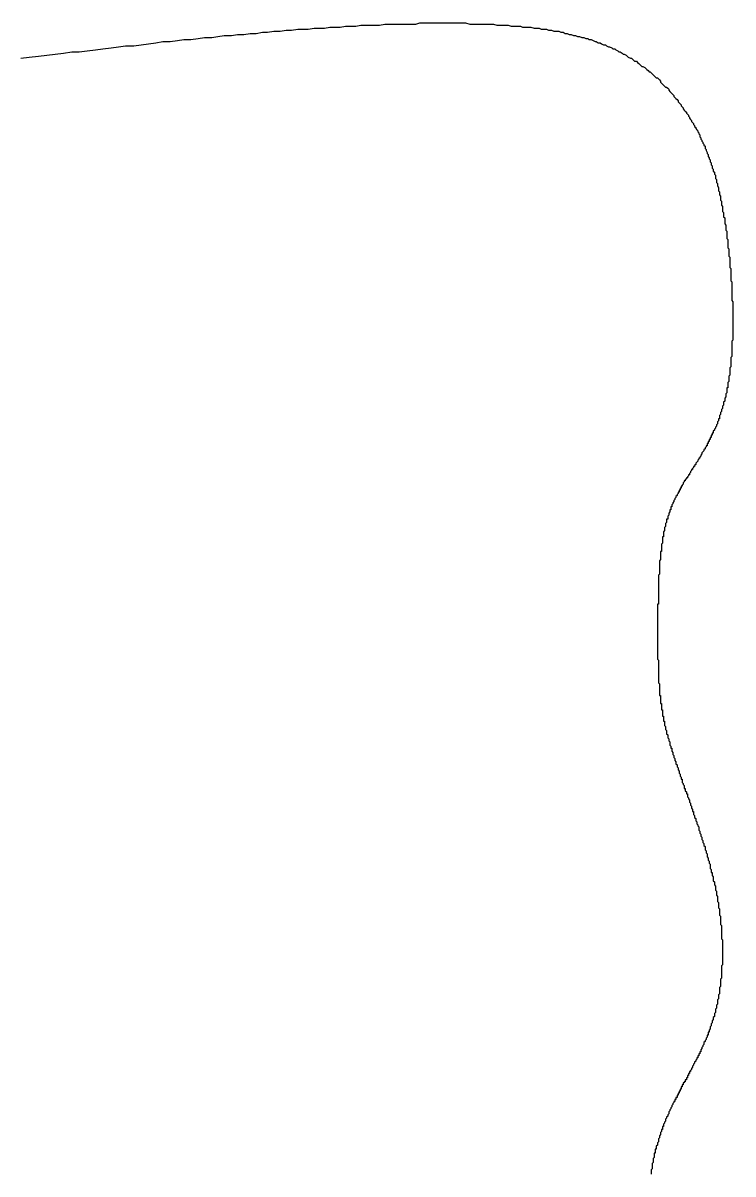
# Model space of a CAD drawing. Header units: millimetres. Extents: x 111 to 2999, y 81 to 1941.
# Drawn here: x 1001.87 to 1008.72, y 1593.86 to 1604.97 of the extents above; entities that cross this region are included whole.
import ezdxf

# ---------------------------------------------------------------- set-up
doc = ezdxf.new("R2010")
doc.units = ezdxf.units.MM

msp = doc.modelspace()

# ---------------------------------------------------------------- linework, layer by layer
msp.add_polyline3d([(1001.85, 1604.633, 0), (1001.93, 1604.643, 0), (1002.02, 1604.653, 0), (1002.1, 1604.663, 0), (1002.18, 1604.673, 0), (1002.26, 1604.683, 0), (1002.34, 1604.693, 0), (1002.41, 1604.693, 0), (1002.49, 1604.703, 0), (1002.57, 1604.713, 0), (1002.64, 1604.723, 0), (1002.72, 1604.733, 0), (1002.79, 1604.743, 0), (1002.86, 1604.753, 0), (1002.94, 1604.753, 0), (1003.01, 1604.763, 0), (1003.08, 1604.773, 0), (1003.15, 1604.783, 0), (1003.22, 1604.793, 0), (1003.29, 1604.793, 0), (1003.36, 1604.803, 0), (1003.42, 1604.813, 0), (1003.49, 1604.813, 0), (1003.56, 1604.823, 0), (1003.62, 1604.833, 0), (1003.69, 1604.833, 0), (1003.75, 1604.843, 0), (1003.81, 1604.853, 0), (1003.88, 1604.853, 0), (1003.94, 1604.863, 0), (1004, 1604.863, 0), (1004.06, 1604.873, 0), (1004.12, 1604.873, 0), (1004.18, 1604.883, 0), (1004.23, 1604.883, 0), (1004.29, 1604.893, 0), (1004.35, 1604.893, 0), (1004.41, 1604.903, 0), (1004.46, 1604.903, 0), (1004.52, 1604.913, 0), (1004.57, 1604.913, 0), (1004.62, 1604.913, 0), (1004.68, 1604.923, 0), (1004.73, 1604.923, 0), (1004.78, 1604.923, 0), (1004.83, 1604.933, 0), (1004.88, 1604.933, 0), (1004.93, 1604.933, 0), (1004.98, 1604.943, 0), (1005.03, 1604.943, 0), (1005.08, 1604.943, 0), (1005.13, 1604.953, 0), (1005.18, 1604.953, 0), (1005.22, 1604.953, 0), (1005.27, 1604.953, 0), (1005.31, 1604.953, 0), (1005.36, 1604.963, 0), (1005.4, 1604.963, 0), (1005.45, 1604.963, 0), (1005.49, 1604.963, 0), (1005.53, 1604.963, 0), (1005.57, 1604.963, 0), (1005.62, 1604.963, 0), (1005.66, 1604.963, 0), (1005.7, 1604.973, 0), (1005.74, 1604.973, 0), (1005.78, 1604.973, 0), (1005.82, 1604.973, 0), (1005.85, 1604.973, 0), (1005.89, 1604.973, 0), (1005.93, 1604.973, 0), (1005.97, 1604.973, 0), (1006, 1604.973, 0), (1006.04, 1604.973, 0), (1006.07, 1604.973, 0), (1006.11, 1604.973, 0), (1006.14, 1604.973, 0), (1006.18, 1604.963, 0), (1006.21, 1604.963, 0), (1006.25, 1604.963, 0), (1006.28, 1604.963, 0), (1006.31, 1604.963, 0), (1006.34, 1604.963, 0), (1006.37, 1604.963, 0), (1006.41, 1604.963, 0), (1006.44, 1604.953, 0), (1006.47, 1604.953, 0), (1006.5, 1604.953, 0), (1006.53, 1604.953, 0), (1006.55, 1604.953, 0), (1006.58, 1604.943, 0), (1006.61, 1604.943, 0), (1006.64, 1604.943, 0), (1006.67, 1604.943, 0), (1006.69, 1604.933, 0), (1006.72, 1604.933, 0), (1006.75, 1604.933, 0), (1006.77, 1604.933, 0), (1006.8, 1604.923, 0), (1006.82, 1604.923, 0), (1006.85, 1604.923, 0), (1006.87, 1604.913, 0), (1006.9, 1604.913, 0), (1006.92, 1604.913, 0), (1006.94, 1604.903, 0), (1006.97, 1604.903, 0), (1006.99, 1604.893, 0), (1007.01, 1604.893, 0), (1007.04, 1604.893, 0), (1007.06, 1604.883, 0), (1007.08, 1604.883, 0), (1007.1, 1604.873, 0), (1007.12, 1604.873, 0), (1007.14, 1604.863, 0), (1007.16, 1604.863, 0), (1007.18, 1604.853, 0), (1007.2, 1604.853, 0), (1007.22, 1604.843, 0), (1007.24, 1604.843, 0), (1007.26, 1604.833, 0), (1007.28, 1604.833, 0), (1007.3, 1604.823, 0), (1007.32, 1604.823, 0), (1007.33, 1604.813, 0), (1007.35, 1604.813, 0), (1007.37, 1604.803, 0), (1007.39, 1604.793, 0), (1007.4, 1604.793, 0), (1007.42, 1604.783, 0), (1007.44, 1604.783, 0), (1007.45, 1604.773, 0), (1007.47, 1604.763, 0), (1007.49, 1604.763, 0), (1007.5, 1604.753, 0), (1007.52, 1604.743, 0), (1007.53, 1604.743, 0), (1007.55, 1604.733, 0), (1007.56, 1604.723, 0), (1007.58, 1604.723, 0), (1007.59, 1604.713, 0), (1007.61, 1604.703, 0), (1007.62, 1604.693, 0), (1007.63, 1604.693, 0), (1007.65, 1604.683, 0), (1007.66, 1604.673, 0), (1007.67, 1604.673, 0), (1007.69, 1604.663, 0), (1007.7, 1604.653, 0), (1007.71, 1604.643, 0), (1007.73, 1604.633, 0), (1007.74, 1604.633, 0), (1007.75, 1604.623, 0), (1007.76, 1604.613, 0), (1007.77, 1604.603, 0), (1007.79, 1604.603, 0), (1007.8, 1604.593, 0), (1007.81, 1604.583, 0), (1007.82, 1604.573, 0), (1007.83, 1604.563, 0), (1007.84, 1604.553, 0), (1007.85, 1604.553, 0), (1007.87, 1604.543, 0), (1007.88, 1604.533, 0), (1007.89, 1604.523, 0), (1007.9, 1604.513, 0), (1007.91, 1604.503, 0), (1007.92, 1604.503, 0), (1007.93, 1604.493, 0), (1007.94, 1604.483, 0), (1007.95, 1604.473, 0), (1007.96, 1604.463, 0), (1007.97, 1604.453, 0), (1007.98, 1604.443, 0), (1007.99, 1604.443, 0), (1008, 1604.433, 0), (1008.01, 1604.423, 0), (1008.02, 1604.413, 0), (1008.02, 1604.403, 0), (1008.03, 1604.393, 0), (1008.04, 1604.383, 0), (1008.05, 1604.373, 0), (1008.06, 1604.363, 0), (1008.07, 1604.353, 0), (1008.08, 1604.353, 0), (1008.09, 1604.343, 0), (1008.1, 1604.333, 0), (1008.1, 1604.323, 0), (1008.11, 1604.313, 0), (1008.12, 1604.303, 0), (1008.13, 1604.293, 0), (1008.14, 1604.283, 0), (1008.15, 1604.273, 0), (1008.15, 1604.263, 0), (1008.16, 1604.253, 0), (1008.17, 1604.243, 0), (1008.18, 1604.233, 0), (1008.19, 1604.223, 0), (1008.19, 1604.213, 0), (1008.2, 1604.203, 0), (1008.21, 1604.193, 0), (1008.22, 1604.183, 0), (1008.22, 1604.173, 0), (1008.23, 1604.163, 0), (1008.24, 1604.153, 0), (1008.24, 1604.143, 0), (1008.25, 1604.133, 0), (1008.26, 1604.123, 0), (1008.27, 1604.113, 0), (1008.27, 1604.103, 0), (1008.28, 1604.093, 0), (1008.29, 1604.083, 0), (1008.29, 1604.073, 0), (1008.3, 1604.063, 0), (1008.3, 1604.053, 0), (1008.31, 1604.043, 0), (1008.32, 1604.033, 0), (1008.32, 1604.023, 0), (1008.33, 1604.013, 0), (1008.34, 1604.003, 0), (1008.34, 1603.993, 0), (1008.35, 1603.983, 0), (1008.35, 1603.973, 0), (1008.36, 1603.963, 0), (1008.36, 1603.953, 0), (1008.37, 1603.943, 0), (1008.38, 1603.933, 0), (1008.38, 1603.923, 0), (1008.39, 1603.913, 0), (1008.39, 1603.903, 0), (1008.4, 1603.893, 0), (1008.4, 1603.873, 0), (1008.41, 1603.863, 0), (1008.41, 1603.853, 0), (1008.42, 1603.843, 0), (1008.42, 1603.833, 0), (1008.43, 1603.823, 0), (1008.43, 1603.813, 0), (1008.44, 1603.803, 0), (1008.44, 1603.793, 0), (1008.45, 1603.783, 0), (1008.45, 1603.773, 0), (1008.45, 1603.763, 0), (1008.46, 1603.753, 0), (1008.46, 1603.743, 0), (1008.47, 1603.723, 0), (1008.47, 1603.713, 0), (1008.48, 1603.703, 0), (1008.48, 1603.693, 0), (1008.48, 1603.683, 0), (1008.49, 1603.673, 0), (1008.49, 1603.663, 0), (1008.5, 1603.653, 0), (1008.5, 1603.643, 0), (1008.5, 1603.633, 0), (1008.51, 1603.623, 0), (1008.51, 1603.603, 0), (1008.52, 1603.593, 0), (1008.52, 1603.583, 0), (1008.52, 1603.573, 0), (1008.53, 1603.563, 0), (1008.53, 1603.553, 0), (1008.53, 1603.543, 0), (1008.54, 1603.533, 0), (1008.54, 1603.523, 0), (1008.54, 1603.513, 0), (1008.55, 1603.503, 0), (1008.55, 1603.483, 0), (1008.55, 1603.473, 0), (1008.56, 1603.463, 0), (1008.56, 1603.453, 0), (1008.56, 1603.443, 0), (1008.56, 1603.433, 0), (1008.57, 1603.423, 0), (1008.57, 1603.413, 0), (1008.57, 1603.403, 0), (1008.58, 1603.383, 0), (1008.58, 1603.373, 0), (1008.58, 1603.363, 0), (1008.58, 1603.353, 0), (1008.59, 1603.343, 0), (1008.59, 1603.333, 0), (1008.59, 1603.323, 0), (1008.59, 1603.313, 0), (1008.6, 1603.303, 0), (1008.6, 1603.293, 0), (1008.6, 1603.273, 0), (1008.6, 1603.263, 0), (1008.61, 1603.253, 0), (1008.61, 1603.243, 0), (1008.61, 1603.233, 0), (1008.61, 1603.223, 0), (1008.61, 1603.213, 0), (1008.62, 1603.203, 0), (1008.62, 1603.193, 0), (1008.62, 1603.183, 0), (1008.62, 1603.163, 0), (1008.62, 1603.153, 0), (1008.63, 1603.143, 0), (1008.63, 1603.133, 0), (1008.63, 1603.123, 0), (1008.63, 1603.113, 0), (1008.63, 1603.103, 0), (1008.64, 1603.093, 0), (1008.64, 1603.083, 0), (1008.64, 1603.073, 0), (1008.64, 1603.053, 0), (1008.64, 1603.043, 0), (1008.64, 1603.033, 0), (1008.65, 1603.023, 0), (1008.65, 1603.013, 0), (1008.65, 1603.003, 0), (1008.65, 1602.993, 0), (1008.65, 1602.983, 0), (1008.65, 1602.973, 0), (1008.66, 1602.963, 0), (1008.66, 1602.943, 0), (1008.66, 1602.933, 0), (1008.66, 1602.923, 0), (1008.66, 1602.913, 0), (1008.66, 1602.903, 0), (1008.66, 1602.893, 0), (1008.67, 1602.883, 0), (1008.67, 1602.873, 0), (1008.67, 1602.863, 0), (1008.67, 1602.853, 0), (1008.67, 1602.843, 0), (1008.67, 1602.833, 0), (1008.67, 1602.813, 0), (1008.67, 1602.803, 0), (1008.68, 1602.793, 0), (1008.68, 1602.783, 0), (1008.68, 1602.773, 0), (1008.68, 1602.763, 0), (1008.68, 1602.753, 0), (1008.68, 1602.743, 0), (1008.68, 1602.733, 0), (1008.68, 1602.723, 0), (1008.69, 1602.713, 0), (1008.69, 1602.703, 0), (1008.69, 1602.683, 0), (1008.69, 1602.673, 0), (1008.69, 1602.663, 0), (1008.69, 1602.653, 0), (1008.69, 1602.643, 0), (1008.69, 1602.633, 0), (1008.69, 1602.623, 0), (1008.69, 1602.613, 0), (1008.7, 1602.603, 0), (1008.7, 1602.593, 0), (1008.7, 1602.583, 0), (1008.7, 1602.573, 0), (1008.7, 1602.563, 0), (1008.7, 1602.553, 0), (1008.7, 1602.543, 0), (1008.7, 1602.523, 0), (1008.7, 1602.513, 0), (1008.7, 1602.503, 0), (1008.7, 1602.493, 0), (1008.7, 1602.483, 0), (1008.71, 1602.473, 0), (1008.71, 1602.463, 0), (1008.71, 1602.453, 0), (1008.71, 1602.443, 0), (1008.71, 1602.433, 0), (1008.71, 1602.423, 0), (1008.71, 1602.413, 0), (1008.71, 1602.403, 0), (1008.71, 1602.393, 0), (1008.71, 1602.383, 0), (1008.71, 1602.373, 0), (1008.71, 1602.353, 0), (1008.71, 1602.343, 0), (1008.71, 1602.333, 0), (1008.71, 1602.323, 0), (1008.71, 1602.313, 0), (1008.71, 1602.303, 0), (1008.71, 1602.293, 0), (1008.72, 1602.283, 0), (1008.72, 1602.273, 0), (1008.72, 1602.263, 0), (1008.72, 1602.253, 0), (1008.72, 1602.243, 0), (1008.72, 1602.233, 0), (1008.72, 1602.223, 0), (1008.72, 1602.213, 0), (1008.72, 1602.203, 0), (1008.72, 1602.193, 0), (1008.72, 1602.183, 0), (1008.72, 1602.173, 0), (1008.72, 1602.163, 0), (1008.72, 1602.153, 0), (1008.72, 1602.143, 0), (1008.72, 1602.133, 0), (1008.72, 1602.123, 0), (1008.72, 1602.113, 0), (1008.72, 1602.103, 0), (1008.72, 1602.093, 0), (1008.72, 1602.083, 0), (1008.72, 1602.073, 0), (1008.72, 1602.063, 0), (1008.72, 1602.043, 0), (1008.72, 1602.033, 0), (1008.72, 1602.023, 0), (1008.72, 1602.013, 0), (1008.72, 1602.003, 0), (1008.72, 1601.993, 0), (1008.72, 1601.983, 0), (1008.72, 1601.973, 0), (1008.72, 1601.963, 0), (1008.72, 1601.953, 0), (1008.72, 1601.943, 0), (1008.72, 1601.933, 0), (1008.72, 1601.923, 0), (1008.72, 1601.913, 0), (1008.71, 1601.903, 0), (1008.71, 1601.903, 0), (1008.71, 1601.893, 0), (1008.71, 1601.883, 0), (1008.71, 1601.873, 0), (1008.71, 1601.863, 0), (1008.71, 1601.853, 0), (1008.71, 1601.843, 0), (1008.71, 1601.833, 0), (1008.71, 1601.823, 0), (1008.71, 1601.813, 0), (1008.71, 1601.803, 0), (1008.71, 1601.793, 0), (1008.71, 1601.783, 0), (1008.71, 1601.773, 0), (1008.71, 1601.763, 0), (1008.71, 1601.753, 0), (1008.7, 1601.743, 0), (1008.7, 1601.733, 0), (1008.7, 1601.723, 0), (1008.7, 1601.713, 0), (1008.7, 1601.703, 0), (1008.7, 1601.693, 0), (1008.7, 1601.683, 0), (1008.7, 1601.673, 0), (1008.7, 1601.663, 0), (1008.7, 1601.653, 0), (1008.7, 1601.653, 0), (1008.69, 1601.643, 0), (1008.69, 1601.633, 0), (1008.69, 1601.623, 0), (1008.69, 1601.613, 0), (1008.69, 1601.603, 0), (1008.69, 1601.593, 0), (1008.69, 1601.583, 0), (1008.69, 1601.573, 0), (1008.68, 1601.563, 0), (1008.68, 1601.553, 0), (1008.68, 1601.543, 0), (1008.68, 1601.533, 0), (1008.68, 1601.533, 0), (1008.68, 1601.523, 0), (1008.68, 1601.513, 0), (1008.67, 1601.503, 0), (1008.67, 1601.493, 0), (1008.67, 1601.483, 0), (1008.67, 1601.473, 0), (1008.67, 1601.463, 0), (1008.67, 1601.453, 0), (1008.66, 1601.453, 0), (1008.66, 1601.443, 0), (1008.66, 1601.433, 0), (1008.66, 1601.423, 0), (1008.66, 1601.413, 0), (1008.66, 1601.403, 0), (1008.65, 1601.393, 0), (1008.65, 1601.383, 0), (1008.65, 1601.383, 0), (1008.65, 1601.373, 0), (1008.65, 1601.363, 0), (1008.64, 1601.353, 0), (1008.64, 1601.343, 0), (1008.64, 1601.333, 0), (1008.64, 1601.323, 0), (1008.64, 1601.323, 0), (1008.63, 1601.313, 0), (1008.63, 1601.303, 0), (1008.63, 1601.293, 0), (1008.63, 1601.283, 0), (1008.62, 1601.273, 0), (1008.62, 1601.273, 0), (1008.62, 1601.263, 0), (1008.62, 1601.253, 0), (1008.61, 1601.243, 0), (1008.61, 1601.233, 0), (1008.61, 1601.233, 0), (1008.61, 1601.223, 0), (1008.6, 1601.213, 0), (1008.6, 1601.203, 0), (1008.6, 1601.193, 0), (1008.6, 1601.193, 0), (1008.59, 1601.183, 0), (1008.59, 1601.173, 0), (1008.59, 1601.163, 0), (1008.59, 1601.153, 0), (1008.58, 1601.153, 0), (1008.58, 1601.143, 0), (1008.58, 1601.133, 0), (1008.57, 1601.123, 0), (1008.57, 1601.123, 0), (1008.57, 1601.113, 0), (1008.57, 1601.103, 0), (1008.56, 1601.093, 0), (1008.56, 1601.093, 0), (1008.56, 1601.083, 0), (1008.55, 1601.073, 0), (1008.55, 1601.063, 0), (1008.55, 1601.063, 0), (1008.54, 1601.053, 0), (1008.54, 1601.043, 0), (1008.54, 1601.043, 0), (1008.53, 1601.033, 0), (1008.53, 1601.023, 0), (1008.53, 1601.013, 0), (1008.52, 1601.013, 0), (1008.52, 1601.003, 0), (1008.52, 1600.993, 0), (1008.51, 1600.993, 0), (1008.51, 1600.983, 0), (1008.51, 1600.973, 0), (1008.5, 1600.973, 0), (1008.5, 1600.963, 0), (1008.5, 1600.953, 0), (1008.49, 1600.953, 0), (1008.49, 1600.943, 0), (1008.49, 1600.933, 0), (1008.48, 1600.933, 0), (1008.48, 1600.923, 0), (1008.48, 1600.913, 0), (1008.47, 1600.913, 0), (1008.47, 1600.903, 0), (1008.47, 1600.893, 0), (1008.46, 1600.893, 0), (1008.46, 1600.883, 0), (1008.46, 1600.883, 0), (1008.45, 1600.873, 0), (1008.45, 1600.863, 0), (1008.45, 1600.863, 0), (1008.44, 1600.853, 0), (1008.44, 1600.843, 0), (1008.44, 1600.843, 0), (1008.43, 1600.833, 0), (1008.43, 1600.833, 0), (1008.42, 1600.823, 0), (1008.42, 1600.813, 0), (1008.42, 1600.813, 0), (1008.41, 1600.803, 0), (1008.41, 1600.803, 0), (1008.41, 1600.793, 0), (1008.4, 1600.783, 0), (1008.4, 1600.783, 0), (1008.4, 1600.773, 0), (1008.39, 1600.773, 0), (1008.39, 1600.763, 0), (1008.39, 1600.763, 0), (1008.38, 1600.753, 0), (1008.38, 1600.743, 0), (1008.38, 1600.743, 0), (1008.37, 1600.733, 0), (1008.37, 1600.733, 0), (1008.36, 1600.723, 0), (1008.36, 1600.723, 0), (1008.36, 1600.713, 0), (1008.35, 1600.703, 0), (1008.35, 1600.703, 0), (1008.35, 1600.693, 0), (1008.34, 1600.693, 0), (1008.34, 1600.683, 0), (1008.34, 1600.683, 0), (1008.33, 1600.673, 0), (1008.33, 1600.673, 0), (1008.33, 1600.663, 0), (1008.32, 1600.663, 0), (1008.32, 1600.653, 0), (1008.32, 1600.653, 0), (1008.31, 1600.643, 0), (1008.31, 1600.633, 0), (1008.31, 1600.633, 0), (1008.3, 1600.623, 0), (1008.3, 1600.623, 0), (1008.3, 1600.613, 0), (1008.29, 1600.613, 0), (1008.29, 1600.603, 0), (1008.29, 1600.603, 0), (1008.28, 1600.593, 0), (1008.28, 1600.593, 0), (1008.28, 1600.583, 0), (1008.27, 1600.583, 0), (1008.27, 1600.573, 0), (1008.27, 1600.573, 0), (1008.26, 1600.563, 0), (1008.26, 1600.563, 0), (1008.26, 1600.553, 0), (1008.25, 1600.553, 0), (1008.25, 1600.543, 0), (1008.25, 1600.543, 0), (1008.24, 1600.533, 0), (1008.24, 1600.533, 0), (1008.24, 1600.523, 0), (1008.24, 1600.523, 0), (1008.23, 1600.513, 0), (1008.23, 1600.513, 0), (1008.23, 1600.503, 0), (1008.22, 1600.503, 0), (1008.22, 1600.493, 0), (1008.22, 1600.483, 0), (1008.21, 1600.483, 0), (1008.21, 1600.473, 0), (1008.21, 1600.473, 0), (1008.21, 1600.463, 0), (1008.2, 1600.463, 0), (1008.2, 1600.453, 0), (1008.2, 1600.453, 0), (1008.2, 1600.443, 0), (1008.19, 1600.443, 0), (1008.19, 1600.433, 0), (1008.19, 1600.433, 0), (1008.18, 1600.423, 0), (1008.18, 1600.423, 0), (1008.18, 1600.413, 0), (1008.18, 1600.413, 0), (1008.17, 1600.403, 0), (1008.17, 1600.403, 0), (1008.17, 1600.393, 0), (1008.17, 1600.393, 0), (1008.16, 1600.383, 0), (1008.16, 1600.383, 0), (1008.16, 1600.373, 0), (1008.16, 1600.373, 0), (1008.15, 1600.363, 0), (1008.15, 1600.363, 0), (1008.15, 1600.353, 0), (1008.15, 1600.353, 0), (1008.14, 1600.343, 0), (1008.14, 1600.343, 0), (1008.14, 1600.333, 0), (1008.14, 1600.333, 0), (1008.13, 1600.323, 0), (1008.13, 1600.323, 0), (1008.13, 1600.313, 0), (1008.13, 1600.313, 0), (1008.13, 1600.303, 0), (1008.12, 1600.303, 0), (1008.12, 1600.293, 0), (1008.12, 1600.283, 0), (1008.12, 1600.283, 0), (1008.12, 1600.273, 0), (1008.11, 1600.273, 0), (1008.11, 1600.263, 0), (1008.11, 1600.263, 0), (1008.11, 1600.253, 0), (1008.11, 1600.253, 0), (1008.1, 1600.243, 0), (1008.1, 1600.243, 0), (1008.1, 1600.233, 0), (1008.1, 1600.223, 0), (1008.1, 1600.223, 0), (1008.09, 1600.213, 0), (1008.09, 1600.213, 0), (1008.09, 1600.203, 0), (1008.09, 1600.203, 0), (1008.09, 1600.193, 0), (1008.09, 1600.183, 0), (1008.08, 1600.183, 0), (1008.08, 1600.173, 0), (1008.08, 1600.173, 0), (1008.08, 1600.163, 0), (1008.08, 1600.153, 0), (1008.08, 1600.153, 0), (1008.07, 1600.143, 0), (1008.07, 1600.143, 0), (1008.07, 1600.133, 0), (1008.07, 1600.123, 0), (1008.07, 1600.123, 0), (1008.07, 1600.113, 0), (1008.06, 1600.103, 0), (1008.06, 1600.103, 0), (1008.06, 1600.093, 0), (1008.06, 1600.083, 0), (1008.06, 1600.083, 0), (1008.06, 1600.073, 0), (1008.06, 1600.073, 0), (1008.05, 1600.063, 0), (1008.05, 1600.053, 0), (1008.05, 1600.053, 0), (1008.05, 1600.043, 0), (1008.05, 1600.033, 0), (1008.05, 1600.033, 0), (1008.05, 1600.023, 0), (1008.05, 1600.013, 0), (1008.04, 1600.013, 0), (1008.04, 1600.003, 0), (1008.04, 1599.993, 0), (1008.04, 1599.993, 0), (1008.04, 1599.983, 0), (1008.04, 1599.973, 0), (1008.04, 1599.963, 0), (1008.04, 1599.963, 0), (1008.04, 1599.953, 0), (1008.03, 1599.943, 0), (1008.03, 1599.943, 0), (1008.03, 1599.933, 0), (1008.03, 1599.923, 0), (1008.03, 1599.923, 0), (1008.03, 1599.913, 0), (1008.03, 1599.903, 0), (1008.03, 1599.893, 0), (1008.03, 1599.893, 0), (1008.03, 1599.883, 0), (1008.03, 1599.873, 0), (1008.02, 1599.873, 0), (1008.02, 1599.863, 0), (1008.02, 1599.853, 0), (1008.02, 1599.843, 0), (1008.02, 1599.843, 0), (1008.02, 1599.833, 0), (1008.02, 1599.823, 0), (1008.02, 1599.823, 0), (1008.02, 1599.813, 0), (1008.02, 1599.803, 0), (1008.02, 1599.793, 0), (1008.02, 1599.793, 0), (1008.01, 1599.783, 0), (1008.01, 1599.773, 0), (1008.01, 1599.763, 0), (1008.01, 1599.763, 0), (1008.01, 1599.753, 0), (1008.01, 1599.743, 0), (1008.01, 1599.733, 0), (1008.01, 1599.733, 0), (1008.01, 1599.723, 0), (1008.01, 1599.713, 0), (1008.01, 1599.703, 0), (1008.01, 1599.703, 0), (1008.01, 1599.693, 0), (1008.01, 1599.683, 0), (1008.01, 1599.673, 0), (1008.01, 1599.673, 0), (1008.01, 1599.663, 0), (1008.01, 1599.653, 0), (1008, 1599.643, 0), (1008, 1599.643, 0), (1008, 1599.633, 0), (1008, 1599.623, 0), (1008, 1599.613, 0), (1008, 1599.613, 0), (1008, 1599.603, 0), (1008, 1599.593, 0), (1008, 1599.583, 0), (1008, 1599.583, 0), (1008, 1599.573, 0), (1008, 1599.563, 0), (1008, 1599.553, 0), (1008, 1599.553, 0), (1008, 1599.543, 0), (1008, 1599.533, 0), (1008, 1599.523, 0), (1008, 1599.523, 0), (1008, 1599.513, 0), (1008, 1599.503, 0), (1008, 1599.493, 0), (1008, 1599.493, 0), (1008, 1599.483, 0), (1008, 1599.473, 0), (1008, 1599.463, 0), (1008, 1599.453, 0), (1008, 1599.453, 0), (1008, 1599.443, 0), (1008, 1599.433, 0), (1008, 1599.423, 0), (1008, 1599.423, 0), (1008, 1599.413, 0), (1008, 1599.403, 0), (1008, 1599.393, 0), (1008, 1599.393, 0), (1008, 1599.383, 0), (1008, 1599.373, 0), (1008, 1599.363, 0), (1007.99, 1599.363, 0), (1007.99, 1599.353, 0), (1007.99, 1599.343, 0), (1007.99, 1599.333, 0), (1007.99, 1599.333, 0), (1007.99, 1599.323, 0), (1007.99, 1599.313, 0), (1007.99, 1599.303, 0), (1007.99, 1599.303, 0), (1007.99, 1599.293, 0), (1007.99, 1599.283, 0), (1007.99, 1599.273, 0), (1007.99, 1599.273, 0), (1007.99, 1599.263, 0), (1007.99, 1599.253, 0), (1007.99, 1599.243, 0), (1007.99, 1599.243, 0), (1007.99, 1599.233, 0), (1007.99, 1599.223, 0), (1007.99, 1599.213, 0), (1007.99, 1599.213, 0), (1007.99, 1599.203, 0), (1007.99, 1599.193, 0), (1007.99, 1599.193, 0), (1007.99, 1599.183, 0), (1007.99, 1599.173, 0), (1007.99, 1599.163, 0), (1007.99, 1599.163, 0), (1007.99, 1599.153, 0), (1007.99, 1599.143, 0), (1007.99, 1599.133, 0), (1007.99, 1599.133, 0), (1007.99, 1599.123, 0), (1007.99, 1599.113, 0), (1007.99, 1599.113, 0), (1007.99, 1599.103, 0), (1007.99, 1599.093, 0), (1007.99, 1599.083, 0), (1007.99, 1599.083, 0), (1007.99, 1599.073, 0), (1007.99, 1599.063, 0), (1007.99, 1599.063, 0), (1007.99, 1599.053, 0), (1007.99, 1599.043, 0), (1007.99, 1599.043, 0), (1007.99, 1599.033, 0), (1007.99, 1599.023, 0), (1007.99, 1599.013, 0), (1007.99, 1599.013, 0), (1007.99, 1599.003, 0), (1007.99, 1598.993, 0), (1007.99, 1598.993, 0), (1007.99, 1598.983, 0), (1007.99, 1598.973, 0), (1007.99, 1598.973, 0), (1007.99, 1598.963, 0), (1007.99, 1598.953, 0), (1007.99, 1598.953, 0), (1007.99, 1598.943, 0), (1007.99, 1598.933, 0), (1007.99, 1598.933, 0), (1007.99, 1598.923, 0), (1007.99, 1598.913, 0), (1007.99, 1598.913, 0), (1007.99, 1598.903, 0), (1007.99, 1598.893, 0), (1007.99, 1598.893, 0), (1007.99, 1598.883, 0), (1007.99, 1598.883, 0), (1007.99, 1598.873, 0), (1007.99, 1598.863, 0), (1007.99, 1598.863, 0), (1007.99, 1598.853, 0), (1007.99, 1598.843, 0), (1007.99, 1598.843, 0), (1007.99, 1598.833, 0), (1008, 1598.823, 0), (1008, 1598.823, 0), (1008, 1598.813, 0), (1008, 1598.813, 0), (1008, 1598.803, 0), (1008, 1598.793, 0), (1008, 1598.793, 0), (1008, 1598.783, 0), (1008, 1598.783, 0), (1008, 1598.773, 0), (1008, 1598.763, 0), (1008, 1598.763, 0), (1008, 1598.753, 0), (1008, 1598.743, 0), (1008, 1598.743, 0), (1008, 1598.733, 0), (1008, 1598.733, 0), (1008, 1598.723, 0), (1008, 1598.713, 0), (1008, 1598.713, 0), (1008, 1598.703, 0), (1008, 1598.703, 0), (1008, 1598.693, 0), (1008, 1598.683, 0), (1008, 1598.683, 0), (1008, 1598.673, 0), (1008, 1598.673, 0), (1008, 1598.663, 0), (1008, 1598.653, 0), (1008, 1598.653, 0), (1008, 1598.643, 0), (1008, 1598.643, 0), (1008, 1598.633, 0), (1008, 1598.623, 0), (1008, 1598.623, 0), (1008, 1598.613, 0), (1008, 1598.613, 0), (1008, 1598.603, 0), (1008, 1598.603, 0), (1008.01, 1598.593, 0), (1008.01, 1598.583, 0), (1008.01, 1598.583, 0), (1008.01, 1598.573, 0), (1008.01, 1598.573, 0), (1008.01, 1598.563, 0), (1008.01, 1598.553, 0), (1008.01, 1598.553, 0), (1008.01, 1598.543, 0), (1008.01, 1598.543, 0), (1008.01, 1598.533, 0), (1008.01, 1598.533, 0), (1008.01, 1598.523, 0), (1008.01, 1598.513, 0), (1008.01, 1598.513, 0), (1008.01, 1598.503, 0), (1008.01, 1598.503, 0), (1008.01, 1598.493, 0), (1008.01, 1598.483, 0), (1008.02, 1598.483, 0), (1008.02, 1598.473, 0), (1008.02, 1598.473, 0), (1008.02, 1598.463, 0), (1008.02, 1598.463, 0), (1008.02, 1598.453, 0), (1008.02, 1598.443, 0), (1008.02, 1598.443, 0), (1008.02, 1598.433, 0), (1008.02, 1598.433, 0), (1008.02, 1598.423, 0), (1008.02, 1598.413, 0), (1008.02, 1598.413, 0), (1008.02, 1598.403, 0), (1008.03, 1598.403, 0), (1008.03, 1598.393, 0), (1008.03, 1598.383, 0), (1008.03, 1598.383, 0), (1008.03, 1598.373, 0), (1008.03, 1598.373, 0), (1008.03, 1598.363, 0), (1008.03, 1598.363, 0), (1008.03, 1598.353, 0), (1008.03, 1598.343, 0), (1008.04, 1598.343, 0), (1008.04, 1598.333, 0), (1008.04, 1598.333, 0), (1008.04, 1598.323, 0), (1008.04, 1598.313, 0), (1008.04, 1598.313, 0), (1008.04, 1598.303, 0), (1008.04, 1598.293, 0), (1008.04, 1598.293, 0), (1008.04, 1598.283, 0), (1008.05, 1598.283, 0), (1008.05, 1598.273, 0), (1008.05, 1598.263, 0), (1008.05, 1598.263, 0), (1008.05, 1598.253, 0), (1008.05, 1598.253, 0), (1008.05, 1598.243, 0), (1008.05, 1598.233, 0), (1008.06, 1598.233, 0), (1008.06, 1598.223, 0), (1008.06, 1598.213, 0), (1008.06, 1598.213, 0), (1008.06, 1598.203, 0), (1008.06, 1598.203, 0), (1008.06, 1598.193, 0), (1008.07, 1598.183, 0), (1008.07, 1598.183, 0), (1008.07, 1598.173, 0), (1008.07, 1598.163, 0), (1008.07, 1598.163, 0), (1008.07, 1598.153, 0), (1008.08, 1598.143, 0), (1008.08, 1598.143, 0), (1008.08, 1598.133, 0), (1008.08, 1598.123, 0), (1008.08, 1598.123, 0), (1008.08, 1598.113, 0), (1008.09, 1598.103, 0), (1008.09, 1598.103, 0), (1008.09, 1598.093, 0), (1008.09, 1598.083, 0), (1008.09, 1598.083, 0), (1008.09, 1598.073, 0), (1008.1, 1598.063, 0), (1008.1, 1598.063, 0), (1008.1, 1598.053, 0), (1008.1, 1598.043, 0), (1008.1, 1598.043, 0), (1008.11, 1598.033, 0), (1008.11, 1598.023, 0), (1008.11, 1598.023, 0), (1008.11, 1598.013, 0), (1008.11, 1598.003, 0), (1008.12, 1597.993, 0), (1008.12, 1597.993, 0), (1008.12, 1597.983, 0), (1008.12, 1597.973, 0), (1008.13, 1597.973, 0), (1008.13, 1597.963, 0), (1008.13, 1597.953, 0), (1008.13, 1597.943, 0), (1008.13, 1597.943, 0), (1008.14, 1597.933, 0), (1008.14, 1597.923, 0), (1008.14, 1597.913, 0), (1008.14, 1597.913, 0), (1008.15, 1597.903, 0), (1008.15, 1597.893, 0), (1008.15, 1597.893, 0), (1008.15, 1597.883, 0), (1008.16, 1597.873, 0), (1008.16, 1597.863, 0), (1008.16, 1597.853, 0), (1008.16, 1597.853, 0), (1008.17, 1597.843, 0), (1008.17, 1597.833, 0), (1008.17, 1597.823, 0), (1008.17, 1597.823, 0), (1008.18, 1597.813, 0), (1008.18, 1597.803, 0), (1008.18, 1597.793, 0), (1008.18, 1597.793, 0), (1008.19, 1597.783, 0), (1008.19, 1597.773, 0), (1008.19, 1597.763, 0), (1008.2, 1597.753, 0), (1008.2, 1597.753, 0), (1008.2, 1597.743, 0), (1008.2, 1597.733, 0), (1008.21, 1597.723, 0), (1008.21, 1597.713, 0), (1008.21, 1597.713, 0), (1008.21, 1597.703, 0), (1008.22, 1597.693, 0), (1008.22, 1597.683, 0), (1008.22, 1597.673, 0), (1008.23, 1597.673, 0), (1008.23, 1597.663, 0), (1008.23, 1597.653, 0), (1008.23, 1597.643, 0), (1008.24, 1597.633, 0), (1008.24, 1597.633, 0), (1008.24, 1597.623, 0), (1008.25, 1597.613, 0), (1008.25, 1597.603, 0), (1008.25, 1597.593, 0), (1008.25, 1597.583, 0), (1008.26, 1597.583, 0), (1008.26, 1597.573, 0), (1008.26, 1597.563, 0), (1008.27, 1597.553, 0), (1008.27, 1597.543, 0), (1008.27, 1597.533, 0), (1008.28, 1597.533, 0), (1008.28, 1597.523, 0), (1008.28, 1597.513, 0), (1008.28, 1597.503, 0), (1008.29, 1597.493, 0), (1008.29, 1597.483, 0), (1008.29, 1597.483, 0), (1008.3, 1597.473, 0), (1008.3, 1597.463, 0), (1008.3, 1597.453, 0), (1008.31, 1597.443, 0), (1008.31, 1597.433, 0), (1008.31, 1597.423, 0), (1008.31, 1597.423, 0), (1008.32, 1597.413, 0), (1008.32, 1597.403, 0), (1008.32, 1597.393, 0), (1008.33, 1597.383, 0), (1008.33, 1597.373, 0), (1008.33, 1597.363, 0), (1008.34, 1597.363, 0), (1008.34, 1597.353, 0), (1008.34, 1597.343, 0), (1008.34, 1597.333, 0), (1008.35, 1597.323, 0), (1008.35, 1597.313, 0), (1008.35, 1597.303, 0), (1008.36, 1597.293, 0), (1008.36, 1597.293, 0), (1008.36, 1597.283, 0), (1008.36, 1597.273, 0), (1008.37, 1597.263, 0), (1008.37, 1597.253, 0), (1008.37, 1597.243, 0), (1008.38, 1597.233, 0), (1008.38, 1597.223, 0), (1008.38, 1597.223, 0), (1008.39, 1597.213, 0), (1008.39, 1597.203, 0), (1008.39, 1597.193, 0), (1008.39, 1597.183, 0), (1008.4, 1597.173, 0), (1008.4, 1597.163, 0), (1008.4, 1597.153, 0), (1008.41, 1597.143, 0), (1008.41, 1597.143, 0), (1008.41, 1597.133, 0), (1008.41, 1597.123, 0), (1008.42, 1597.113, 0), (1008.42, 1597.103, 0), (1008.42, 1597.093, 0), (1008.43, 1597.083, 0), (1008.43, 1597.073, 0), (1008.43, 1597.063, 0), (1008.43, 1597.063, 0), (1008.44, 1597.053, 0), (1008.44, 1597.043, 0), (1008.44, 1597.033, 0), (1008.45, 1597.023, 0), (1008.45, 1597.013, 0), (1008.45, 1597.003, 0), (1008.45, 1596.993, 0), (1008.46, 1596.983, 0), (1008.46, 1596.973, 0), (1008.46, 1596.973, 0), (1008.46, 1596.963, 0), (1008.47, 1596.953, 0), (1008.47, 1596.943, 0), (1008.47, 1596.933, 0), (1008.47, 1596.923, 0), (1008.48, 1596.913, 0), (1008.48, 1596.903, 0), (1008.48, 1596.893, 0), (1008.49, 1596.883, 0), (1008.49, 1596.873, 0), (1008.49, 1596.873, 0), (1008.49, 1596.863, 0), (1008.5, 1596.853, 0), (1008.5, 1596.843, 0), (1008.5, 1596.833, 0), (1008.5, 1596.823, 0), (1008.5, 1596.813, 0), (1008.51, 1596.803, 0), (1008.51, 1596.793, 0), (1008.51, 1596.783, 0), (1008.51, 1596.773, 0), (1008.52, 1596.773, 0), (1008.52, 1596.763, 0), (1008.52, 1596.753, 0), (1008.52, 1596.743, 0), (1008.53, 1596.733, 0), (1008.53, 1596.723, 0), (1008.53, 1596.713, 0), (1008.53, 1596.703, 0), (1008.53, 1596.693, 0), (1008.54, 1596.683, 0), (1008.54, 1596.673, 0), (1008.54, 1596.673, 0), (1008.54, 1596.663, 0), (1008.54, 1596.653, 0), (1008.55, 1596.643, 0), (1008.55, 1596.633, 0), (1008.55, 1596.623, 0), (1008.55, 1596.613, 0), (1008.55, 1596.603, 0), (1008.56, 1596.593, 0), (1008.56, 1596.583, 0), (1008.56, 1596.573, 0), (1008.56, 1596.573, 0), (1008.56, 1596.563, 0), (1008.56, 1596.553, 0), (1008.57, 1596.543, 0), (1008.57, 1596.533, 0), (1008.57, 1596.523, 0), (1008.57, 1596.513, 0), (1008.57, 1596.503, 0), (1008.57, 1596.493, 0), (1008.58, 1596.483, 0), (1008.58, 1596.483, 0), (1008.58, 1596.473, 0), (1008.58, 1596.463, 0), (1008.58, 1596.453, 0), (1008.58, 1596.443, 0), (1008.58, 1596.433, 0), (1008.59, 1596.423, 0), (1008.59, 1596.413, 0), (1008.59, 1596.403, 0), (1008.59, 1596.393, 0), (1008.59, 1596.393, 0), (1008.59, 1596.383, 0), (1008.59, 1596.373, 0), (1008.59, 1596.363, 0), (1008.6, 1596.353, 0), (1008.6, 1596.343, 0), (1008.6, 1596.333, 0), (1008.6, 1596.323, 0), (1008.6, 1596.313, 0), (1008.6, 1596.303, 0), (1008.6, 1596.303, 0), (1008.6, 1596.293, 0), (1008.6, 1596.283, 0), (1008.6, 1596.273, 0), (1008.61, 1596.263, 0), (1008.61, 1596.253, 0), (1008.61, 1596.243, 0), (1008.61, 1596.233, 0), (1008.61, 1596.223, 0), (1008.61, 1596.223, 0), (1008.61, 1596.213, 0), (1008.61, 1596.203, 0), (1008.61, 1596.193, 0), (1008.61, 1596.183, 0), (1008.61, 1596.173, 0), (1008.61, 1596.163, 0), (1008.61, 1596.153, 0), (1008.61, 1596.153, 0), (1008.61, 1596.143, 0), (1008.61, 1596.133, 0), (1008.62, 1596.123, 0), (1008.62, 1596.113, 0), (1008.62, 1596.103, 0), (1008.62, 1596.093, 0), (1008.62, 1596.083, 0), (1008.62, 1596.083, 0), (1008.62, 1596.073, 0), (1008.62, 1596.063, 0), (1008.62, 1596.053, 0), (1008.62, 1596.043, 0), (1008.62, 1596.033, 0), (1008.62, 1596.023, 0), (1008.62, 1596.013, 0), (1008.62, 1596.013, 0), (1008.62, 1596.003, 0), (1008.62, 1595.993, 0), (1008.62, 1595.983, 0), (1008.62, 1595.973, 0), (1008.62, 1595.963, 0), (1008.62, 1595.953, 0), (1008.62, 1595.953, 0), (1008.62, 1595.943, 0), (1008.62, 1595.933, 0), (1008.62, 1595.923, 0), (1008.62, 1595.913, 0), (1008.62, 1595.903, 0), (1008.62, 1595.893, 0), (1008.62, 1595.893, 0), (1008.62, 1595.883, 0), (1008.61, 1595.873, 0), (1008.61, 1595.863, 0), (1008.61, 1595.853, 0), (1008.61, 1595.843, 0), (1008.61, 1595.833, 0), (1008.61, 1595.833, 0), (1008.61, 1595.823, 0), (1008.61, 1595.813, 0), (1008.61, 1595.803, 0), (1008.61, 1595.793, 0), (1008.61, 1595.783, 0), (1008.61, 1595.773, 0), (1008.61, 1595.773, 0), (1008.61, 1595.763, 0), (1008.61, 1595.753, 0), (1008.6, 1595.743, 0), (1008.6, 1595.733, 0), (1008.6, 1595.723, 0), (1008.6, 1595.723, 0), (1008.6, 1595.713, 0), (1008.6, 1595.703, 0), (1008.6, 1595.693, 0), (1008.6, 1595.683, 0), (1008.6, 1595.673, 0), (1008.6, 1595.673, 0), (1008.59, 1595.663, 0), (1008.59, 1595.653, 0), (1008.59, 1595.643, 0), (1008.59, 1595.633, 0), (1008.59, 1595.623, 0), (1008.59, 1595.623, 0), (1008.59, 1595.613, 0), (1008.59, 1595.603, 0), (1008.58, 1595.593, 0), (1008.58, 1595.583, 0), (1008.58, 1595.573, 0), (1008.58, 1595.573, 0), (1008.58, 1595.563, 0), (1008.58, 1595.553, 0), (1008.57, 1595.543, 0), (1008.57, 1595.533, 0), (1008.57, 1595.533, 0), (1008.57, 1595.523, 0), (1008.57, 1595.513, 0), (1008.57, 1595.503, 0), (1008.56, 1595.493, 0), (1008.56, 1595.483, 0), (1008.56, 1595.483, 0), (1008.56, 1595.473, 0), (1008.56, 1595.463, 0), (1008.55, 1595.453, 0), (1008.55, 1595.443, 0), (1008.55, 1595.443, 0), (1008.55, 1595.433, 0), (1008.55, 1595.423, 0), (1008.54, 1595.413, 0), (1008.54, 1595.403, 0), (1008.54, 1595.403, 0), (1008.54, 1595.393, 0), (1008.54, 1595.383, 0), (1008.53, 1595.373, 0), (1008.53, 1595.373, 0), (1008.53, 1595.363, 0), (1008.53, 1595.353, 0), (1008.52, 1595.343, 0), (1008.52, 1595.333, 0), (1008.52, 1595.333, 0), (1008.52, 1595.323, 0), (1008.51, 1595.313, 0), (1008.51, 1595.303, 0), (1008.51, 1595.303, 0), (1008.51, 1595.293, 0), (1008.5, 1595.283, 0), (1008.5, 1595.273, 0), (1008.5, 1595.263, 0), (1008.5, 1595.263, 0), (1008.49, 1595.253, 0), (1008.49, 1595.243, 0), (1008.49, 1595.233, 0), (1008.48, 1595.233, 0), (1008.48, 1595.223, 0), (1008.48, 1595.213, 0), (1008.48, 1595.203, 0), (1008.47, 1595.203, 0), (1008.47, 1595.193, 0), (1008.47, 1595.183, 0), (1008.46, 1595.173, 0), (1008.46, 1595.173, 0), (1008.46, 1595.163, 0), (1008.45, 1595.153, 0), (1008.45, 1595.153, 0), (1008.45, 1595.143, 0), (1008.44, 1595.133, 0), (1008.44, 1595.123, 0), (1008.44, 1595.123, 0), (1008.44, 1595.113, 0), (1008.43, 1595.103, 0), (1008.43, 1595.093, 0), (1008.43, 1595.093, 0), (1008.42, 1595.083, 0), (1008.42, 1595.073, 0), (1008.42, 1595.073, 0), (1008.41, 1595.063, 0), (1008.41, 1595.053, 0), (1008.41, 1595.043, 0), (1008.4, 1595.043, 0), (1008.4, 1595.033, 0), (1008.4, 1595.023, 0), (1008.39, 1595.023, 0), (1008.39, 1595.013, 0), (1008.39, 1595.003, 0), (1008.38, 1595.003, 0), (1008.38, 1594.993, 0), (1008.38, 1594.983, 0), (1008.37, 1594.983, 0), (1008.37, 1594.973, 0), (1008.36, 1594.963, 0), (1008.36, 1594.953, 0), (1008.36, 1594.953, 0), (1008.35, 1594.943, 0), (1008.35, 1594.933, 0), (1008.35, 1594.933, 0), (1008.34, 1594.923, 0), (1008.34, 1594.913, 0), (1008.34, 1594.913, 0), (1008.33, 1594.903, 0), (1008.33, 1594.893, 0), (1008.33, 1594.893, 0), (1008.32, 1594.883, 0), (1008.32, 1594.873, 0), (1008.32, 1594.873, 0), (1008.31, 1594.863, 0), (1008.31, 1594.853, 0), (1008.3, 1594.853, 0), (1008.3, 1594.843, 0), (1008.3, 1594.833, 0), (1008.29, 1594.833, 0), (1008.29, 1594.823, 0), (1008.29, 1594.813, 0), (1008.28, 1594.813, 0), (1008.28, 1594.803, 0), (1008.28, 1594.793, 0), (1008.27, 1594.793, 0), (1008.27, 1594.783, 0), (1008.27, 1594.773, 0), (1008.26, 1594.773, 0), (1008.26, 1594.763, 0), (1008.26, 1594.753, 0), (1008.25, 1594.753, 0), (1008.25, 1594.743, 0), (1008.24, 1594.743, 0), (1008.24, 1594.733, 0), (1008.24, 1594.723, 0), (1008.23, 1594.723, 0), (1008.23, 1594.713, 0), (1008.23, 1594.703, 0), (1008.22, 1594.703, 0), (1008.22, 1594.693, 0), (1008.22, 1594.683, 0), (1008.21, 1594.683, 0), (1008.21, 1594.673, 0), (1008.21, 1594.663, 0), (1008.2, 1594.663, 0), (1008.2, 1594.653, 0), (1008.2, 1594.643, 0), (1008.19, 1594.643, 0), (1008.19, 1594.633, 0), (1008.19, 1594.623, 0), (1008.18, 1594.623, 0), (1008.18, 1594.613, 0), (1008.18, 1594.603, 0), (1008.17, 1594.603, 0), (1008.17, 1594.593, 0), (1008.17, 1594.583, 0), (1008.16, 1594.583, 0), (1008.16, 1594.573, 0), (1008.16, 1594.563, 0), (1008.15, 1594.563, 0), (1008.15, 1594.553, 0), (1008.15, 1594.553, 0), (1008.14, 1594.543, 0), (1008.14, 1594.533, 0), (1008.14, 1594.533, 0), (1008.13, 1594.523, 0), (1008.13, 1594.513, 0), (1008.13, 1594.513, 0), (1008.12, 1594.503, 0), (1008.12, 1594.493, 0), (1008.12, 1594.493, 0), (1008.11, 1594.483, 0), (1008.11, 1594.473, 0), (1008.11, 1594.473, 0), (1008.1, 1594.463, 0), (1008.1, 1594.453, 0), (1008.1, 1594.453, 0), (1008.1, 1594.443, 0), (1008.09, 1594.433, 0), (1008.09, 1594.433, 0), (1008.09, 1594.423, 0), (1008.08, 1594.413, 0), (1008.08, 1594.413, 0), (1008.08, 1594.403, 0), (1008.07, 1594.393, 0), (1008.07, 1594.383, 0), (1008.07, 1594.383, 0), (1008.07, 1594.373, 0), (1008.06, 1594.363, 0), (1008.06, 1594.363, 0), (1008.06, 1594.353, 0), (1008.05, 1594.343, 0), (1008.05, 1594.343, 0), (1008.05, 1594.333, 0), (1008.05, 1594.323, 0), (1008.04, 1594.323, 0), (1008.04, 1594.313, 0), (1008.04, 1594.303, 0), (1008.04, 1594.293, 0), (1008.03, 1594.293, 0), (1008.03, 1594.283, 0), (1008.03, 1594.273, 0), (1008.03, 1594.273, 0), (1008.02, 1594.263, 0), (1008.02, 1594.253, 0), (1008.02, 1594.243, 0), (1008.02, 1594.243, 0), (1008.01, 1594.233, 0), (1008.01, 1594.223, 0), (1008.01, 1594.223, 0), (1008.01, 1594.213, 0), (1008, 1594.203, 0), (1008, 1594.193, 0), (1008, 1594.193, 0), (1008, 1594.183, 0), (1008, 1594.173, 0), (1007.99, 1594.163, 0), (1007.99, 1594.163, 0), (1007.99, 1594.153, 0), (1007.99, 1594.143, 0), (1007.98, 1594.133, 0), (1007.98, 1594.133, 0), (1007.98, 1594.123, 0), (1007.98, 1594.113, 0), (1007.98, 1594.103, 0), (1007.97, 1594.103, 0), (1007.97, 1594.093, 0), (1007.97, 1594.083, 0), (1007.97, 1594.073, 0), (1007.97, 1594.063, 0), (1007.96, 1594.063, 0), (1007.96, 1594.053, 0), (1007.96, 1594.043, 0), (1007.96, 1594.033, 0), (1007.96, 1594.023, 0), (1007.96, 1594.023, 0), (1007.95, 1594.013, 0), (1007.95, 1594.003, 0), (1007.95, 1593.993, 0), (1007.95, 1593.983, 0), (1007.95, 1593.983, 0), (1007.95, 1593.973, 0), (1007.94, 1593.963, 0), (1007.94, 1593.953, 0), (1007.94, 1593.943, 0), (1007.94, 1593.933, 0), (1007.94, 1593.933, 0), (1007.94, 1593.923, 0), (1007.94, 1593.913, 0), (1007.93, 1593.903, 0), (1007.93, 1593.893, 0), (1007.93, 1593.883, 0), (1007.93, 1593.883, 0), (1007.93, 1593.873, 0), (1007.93, 1593.863, 0)])

doc.saveas('drawing.dxf')
